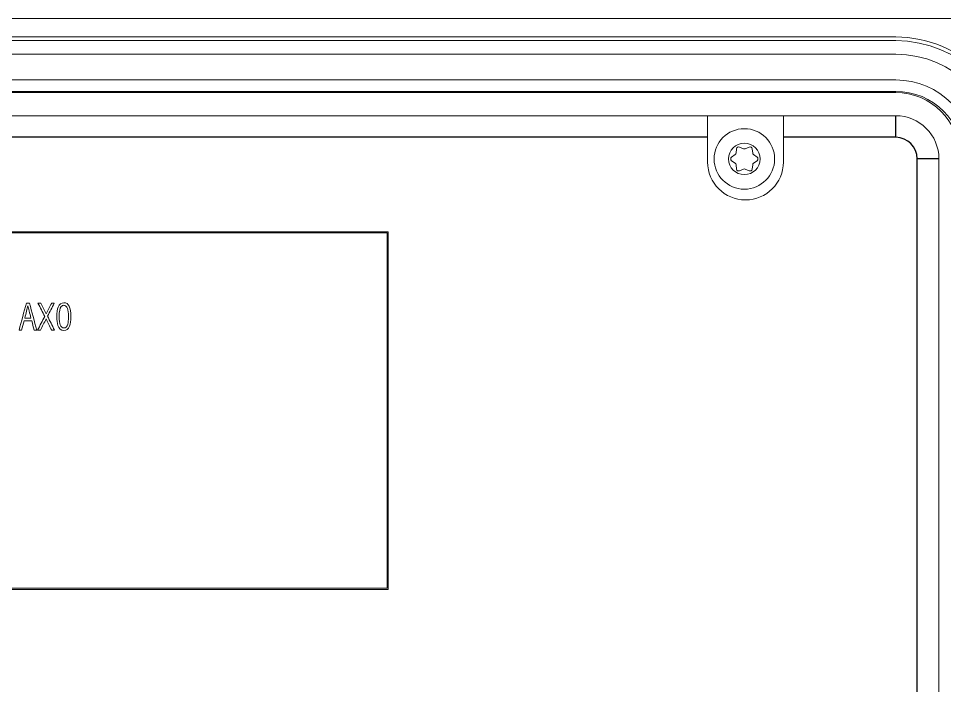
# Model space of a CAD drawing. Header units: millimetres. Extents: x 0 to 594, y 0 to 420.
# Drawn here: x 441.8 to 527.5, y 166.5 to 228.3 of the extents above; entities that cross this region are included whole.
import ezdxf

# ---------------------------------------------------------------- set-up
doc = ezdxf.new("R2010")
doc.units = ezdxf.units.MM
doc.layers.add('1', color=7, linetype='Continuous')

msp = doc.modelspace()

# ---------------------------------------------------------------- linework, layer by layer
at = {"layer": '1', "color": 7, "linetype": 'Continuous', "lineweight": 13}
for p, q in [((397.962, 228.263), (533.962, 228.263)), ((522.962, 226.551), (408.962, 226.551)), ((522.962, 226.213), (408.962, 226.213)), ((522.962, 224.955), (408.962, 224.955)), ((408.962, 222.571), (522.962, 222.571)), ((522.962, 221.519), (408.962, 221.519)), ((408.962, 221.408), (522.962, 221.408)), ((522.962, 219.263), (408.962, 219.263)), ((426.576, 219.263), (505.565, 219.263)), ((505.565, 219.263), (505.565, 217.263)), ((512.576, 219.263), (505.565, 219.263)), ((512.576, 217.263), (512.576, 219.263)), ((512.576, 219.263), (522.962, 219.263)), ((505.565, 217.263), (505.565, 214.971)), ((512.576, 214.971), (512.576, 217.263)), ((508.234, 216.201), (508.192, 215.801)), ((508.881, 216.199), (508.514, 216.363)), ((509.41, 216.363), (509.044, 216.199)), ((509.732, 215.801), (509.691, 216.201)), ((508.11, 215.66), (507.785, 215.425)), ((507.785, 215.101), (508.11, 214.865)), ((510.139, 215.425), (509.814, 215.66)), ((509.814, 214.865), (510.139, 215.101)), ((526.962, 215.263), (526.962, 125.263)), ((508.192, 214.724), (508.234, 214.325)), ((508.514, 214.163), (508.881, 214.326)), ((509.044, 214.326), (509.41, 214.163)), ((509.691, 214.325), (509.732, 214.724)), ((415.912, 208.513), (476.012, 208.513)), ((416.012, 208.413), (475.912, 208.413)), ((475.912, 208.413), (475.912, 175.513)), ((476.012, 208.513), (476.012, 175.413)), ((476.012, 175.413), (415.912, 175.413)), ((475.912, 175.513), (416.012, 175.513))]:
    msp.add_line(p, q, dxfattribs=at)
at = {"layer": '1', "color": 7, "linetype": 'Continuous', "lineweight": 25}
for p, q in [((522.962, 217.263), (522.962, 219.263)), ((505.565, 217.263), (426.576, 217.263)), ((522.962, 217.263), (512.576, 217.263)), ((526.962, 215.263), (524.962, 215.263)), ((524.962, 125.263), (524.962, 215.263))]:
    msp.add_line(p, q, dxfattribs=at)
at = {"layer": '1', "color": 7, "linetype": 'Continuous', "lineweight": 13}
for radius in [2.8, 1.454]:
    msp.add_circle((508.962, 215.263), radius, dxfattribs=at)
for centre, radius, start, end in [((522.962, 215.463), 11.088, 0, 90), ((522.962, 215.463), 10.75, 0, 90), ((522.962, 215.263), 9.692, 0, 90), ((522.962, 215.263), 7.308, 0, 90), ((522.962, 215.263), 6.256, 360, 90), ((522.962, 215.463), 5.945, 0, 90), ((522.962, 215.263), 4, 0, 90), ((508.432, 216.18), 0.2, 65.94705, 174.05295), ((508.962, 216.382), 0.2, 245.94705, 294.05295), ((509.492, 216.18), 0.2, 5.94705, 114.05295), ((507.903, 215.263), 0.2, 125.94705, 234.05295), ((507.993, 215.822), 0.2, 305.94705, 354.05295), ((509.931, 215.822), 0.2, 185.94705, 234.05295), ((510.021, 215.263), 0.2, 305.94705, 54.05295), ((509.07, 214.971), 3.505, 180, 360), ((507.993, 214.703), 0.2, 5.94705, 54.05295), ((508.432, 214.345), 0.2, 185.94705, 294.05295), ((508.962, 214.144), 0.2, 65.94705, 114.05295), ((509.492, 214.345), 0.2, 245.94705, 354.05295), ((509.931, 214.703), 0.2, 125.94705, 174.05295)]:
    msp.add_arc(centre, radius, start, end, dxfattribs=at)
at = {"layer": '1', "color": 7, "linetype": 'Continuous', "lineweight": 25}
msp.add_arc((522.962, 215.263), 2, 0, 90, dxfattribs=at)
at = {"layer": '1', "color": 7, "linetype": 'Continuous', "lineweight": 13}
for points in [[(441.872, 199.413), (442.098, 200.246), (442.324, 201.079), (442.551, 201.913)], [(442.551, 201.913), (442.644, 201.913), (442.736, 201.913), (442.829, 201.913)], [(442.829, 201.913), (443.057, 201.079), (443.285, 200.246), (443.513, 199.413)], [(443.623, 201.913), (443.709, 201.913), (443.794, 201.913), (443.879, 201.913)], [(444.24, 200.685), (444.035, 201.094), (443.829, 201.503), (443.623, 201.913)], [(443.879, 201.913), (444.044, 201.584), (444.21, 201.255), (444.375, 200.927)], [(444.375, 200.927), (444.546, 201.255), (444.718, 201.584), (444.889, 201.913)], [(445.131, 201.913), (444.922, 201.508), (444.712, 201.104), (444.503, 200.699)], [(444.889, 201.913), (444.97, 201.913), (445.051, 201.913), (445.131, 201.913)], [(442.396, 200.526), (442.589, 200.526), (442.782, 200.526), (442.975, 200.526)], [(443.59, 199.413), (443.807, 199.837), (444.024, 200.261), (444.24, 200.685)], [(444.375, 200.447), (444.197, 200.102), (444.019, 199.757), (443.841, 199.413)], [(444.889, 199.413), (444.718, 199.757), (444.546, 200.102), (444.375, 200.447)], [(444.503, 200.699), (444.719, 200.27), (444.936, 199.841), (445.153, 199.413)], [(442.33, 200.288), (442.252, 199.996), (442.174, 199.705), (442.096, 199.413)], [(443.041, 200.288), (442.804, 200.288), (442.567, 200.288), (442.33, 200.288)], [(443.275, 199.413), (443.197, 199.705), (443.119, 199.996), (443.041, 200.288)], [(442.096, 199.413), (442.021, 199.413), (441.947, 199.413), (441.872, 199.413)], [(443.513, 199.413), (443.434, 199.413), (443.355, 199.413), (443.275, 199.413)], [(443.841, 199.413), (443.757, 199.413), (443.674, 199.413), (443.59, 199.413)], [(445.153, 199.413), (445.065, 199.413), (444.977, 199.413), (444.889, 199.413)]]:
    msp.add_open_spline(points, degree=3, dxfattribs=at)
for points, knots in [([(442.688, 201.666), (442.656, 201.524), (442.616, 201.362), (442.513, 200.963), (442.454, 200.745), (442.396, 200.526)], [0, 0, 0, 0, 0.451166, 0.451166, 1, 1, 1, 1]), ([(442.975, 200.526), (442.918, 200.746), (442.862, 200.965), (442.762, 201.352), (442.722, 201.513), (442.688, 201.666)], [0, 0, 0, 0, 0.565854, 0.565854, 1, 1, 1, 1]), ([(446.547, 199.78), (446.439, 199.511), (446.26, 199.378), (445.747, 199.378), (445.561, 199.535), (445.39, 200.048), (445.358, 200.319), (445.358, 201.048), (445.399, 201.341), (445.481, 201.546)], [0, 0, 0, 0, 0.283935, 0.283935, 0.592358, 0.592358, 0.785997, 0.785997, 1, 1, 1, 1]), ([(445.481, 201.546), (445.59, 201.814), (445.771, 201.948), (446.455, 201.948), (446.67, 201.52), (446.67, 200.28), (446.629, 199.986), (446.547, 199.78)], [0, 0, 0, 0, 0.288698, 0.288698, 0.780233, 0.780233, 1, 1, 1, 1]), ([(446.354, 201.428), (446.281, 201.616), (446.166, 201.71), (445.917, 201.71), (445.836, 201.67), (445.644, 201.45), (445.581, 201.14), (445.581, 200.311), (445.612, 200.057), (445.674, 199.898)], [0, 0, 0, 0, 0.295831, 0.295831, 0.466903, 0.466903, 0.774508, 0.774508, 1, 1, 1, 1]), ([(445.674, 199.898), (445.748, 199.71), (445.86, 199.616), (446.182, 199.616), (446.3, 199.727), (446.421, 200.104), (446.447, 200.343), (446.447, 201.016), (446.416, 201.27), (446.354, 201.428)], [0, 0, 0, 0, 0.273518, 0.273518, 0.569382, 0.569382, 0.775587, 0.775587, 1, 1, 1, 1])]:
    msp.add_open_spline(points, degree=3, knots=knots, dxfattribs=at)

doc.saveas('drawing.dxf')
